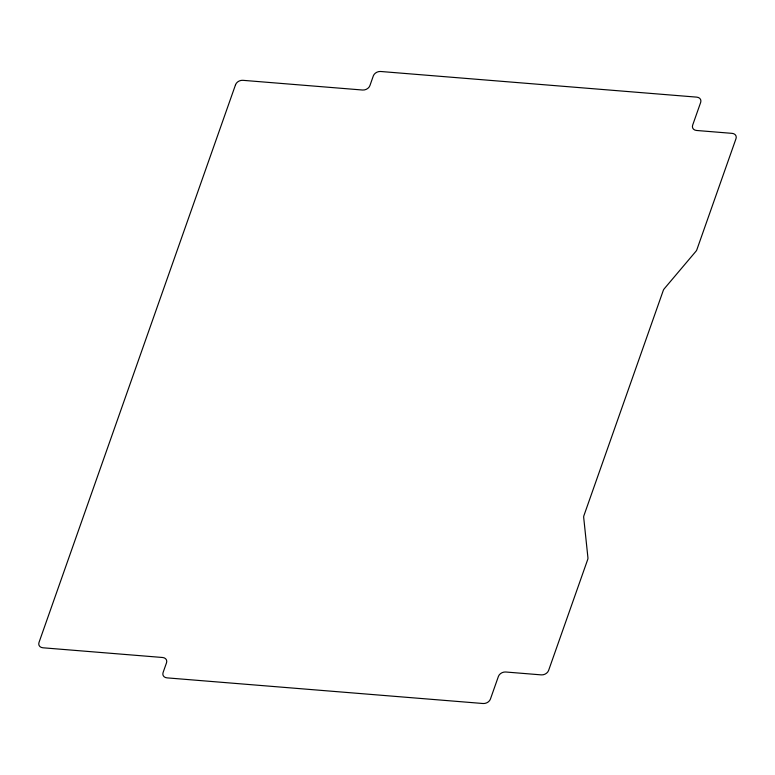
<?xml version="1.0" encoding="UTF-8"?>
<svg xmlns="http://www.w3.org/2000/svg" width="775" height="775" viewBox="0 0 775 775"><rect width="100%" height="100%" fill="white"/><g stroke="black" fill="none" stroke-linecap="round" stroke-linejoin="round"><path stroke-width="1.16" d="M235.542 84.727L39.002 642.465A6.084 4.621 -23.8 0 0 42.906 647.784L162.614 657.5A6.084 4.621 -23.8 0 1 166.509 662.819L163.079 672.545A6.084 4.621 -23.8 0 0 166.974 677.863L483.087 703.516A6.084 4.621 -23.8 0 0 490.41 699.108L498.412 676.41A6.084 4.621 -23.8 0 1 505.736 672.002L541.27 674.88A6.084 4.621 -23.8 0 0 548.593 670.472L587.692 559.54A6.084 4.621 -23.8 0 0 587.925 557.7L583.691 517.458A6.084 4.621 -23.8 0 1 583.924 515.617L663.255 290.499A6.084 4.621 -23.8 0 1 664.291 288.726L695.863 251.381A6.084 4.621 -23.8 0 0 696.899 249.608L735.998 138.677A6.084 4.621 -23.8 0 0 732.094 133.358L696.56 130.471A6.084 4.621 -23.8 0 1 692.656 125.153L700.658 102.455A6.084 4.621 -23.8 0 0 696.764 97.137L380.661 71.484A6.084 4.621 -23.8 0 0 373.327 75.892L369.907 85.618A6.084 4.621 -23.8 0 1 362.574 90.026L242.866 80.319A6.084 4.621 -23.8 0 0 235.542 84.727"/></g></svg>
